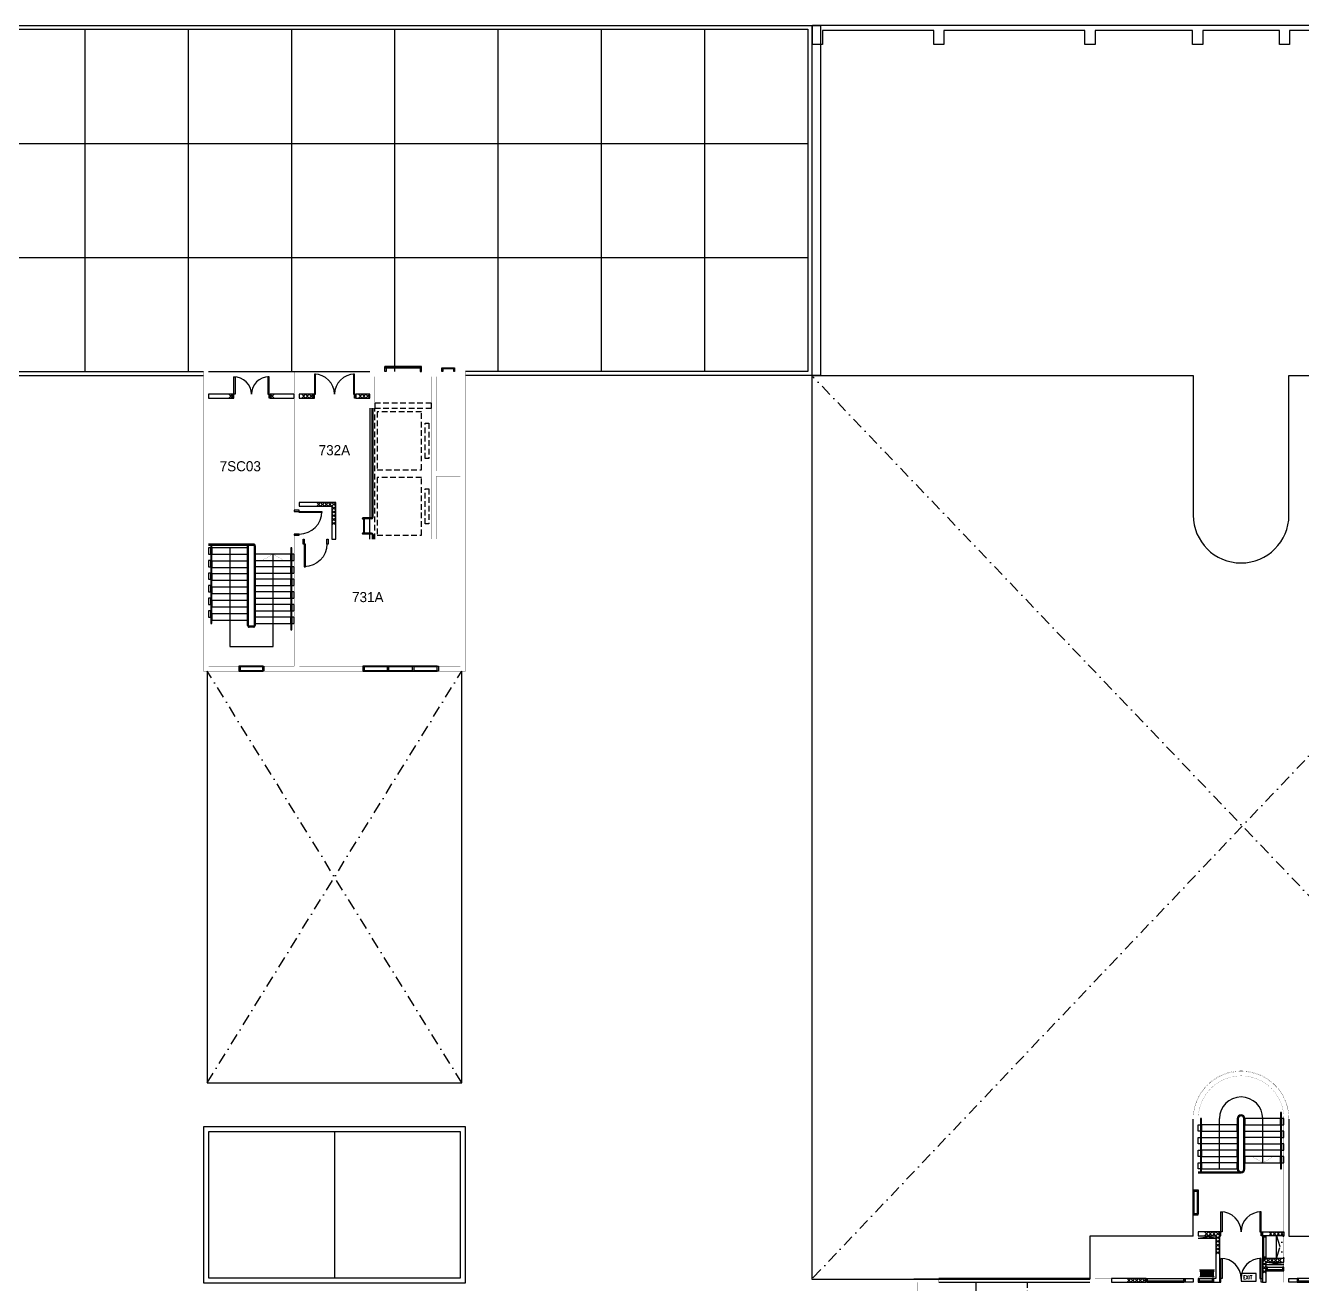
# Model space of a CAD drawing. Header units: millimetres. Extents: x -68474 to 336725, y -113450 to 40976.
# Drawn here: x 23731 to 74438, y -18287 to 31725 of the extents above; entities that cross this region are included whole.
import ezdxf

# ---------------------------------------------------------------- set-up
doc = ezdxf.new("R2010")
doc.units = ezdxf.units.MM
doc.header["$LTSCALE"] = 900
for name, pattern in [('s3152a$0$DASHDOT', [1, 0.5, -0.25, 0, -0.25]), ('s3152a$0$HIDDEN', [0.375, 0.25, -0.125]), ('s4152a$0$DASHDOT', [1, 0.5, -0.25, 0, -0.25]), ('s4152a$0$HIDDEN', [0.375, 0.25, -0.125])]:
    doc.linetypes.add(name, pattern=pattern)
for name, color, linetype in [('s3152a$0$11', 14, 'Continuous'), ('s3152a$0$22', 2, 'Continuous'), ('s3152a$0$23', 7, 'Continuous'), ('s3152a$0$25', 7, 'Continuous'), ('s3152a$0$30', 7, 'Continuous'), ('s3152a$0$42', 7, 'Continuous'), ('s3152a$0$7', 7, 'Continuous'), ('s3152a$0$ROOM-NO', 4, 'Continuous'), ('s4152a$0$11', 7, 'Continuous'), ('s4152a$0$20', 7, 'Continuous'), ('s4152a$0$22', 7, 'Continuous'), ('s4152a$0$23', 7, 'Continuous'), ('s4152a$0$25', 7, 'Continuous'), ('s4152a$0$30', 7, 'Continuous'), ('s4152a$0$56', 7, 'Continuous'), ('s4152a$0$7', 7, 'Continuous')]:
    doc.layers.add(name, color=color, linetype=linetype)
doc.styles.add('s3152a$0$STANDARD', font='txt')
doc.styles.add('s4152a$0$STANDARD', font='SIMPLEX')

# ---------------------------------------------------------------- blocks, each defined once
blk = doc.blocks.new('s3152a$0$D1500B')
at = {"layer": 's3152a$0$30', "color": 4, "linetype": 'Continuous'}
for points in [[(0, 0), (0.05, 0), (0.05, 0.85), (0.1, 0.85), (0.1, 0.15), (0, 0.15), (0, 0)], [(1.5, 0), (1.45, 0), (1.45, 0.85), (1.4, 0.85), (1.4, 0.15), (1.5, 0.15), (1.5, 0)]]:
    blk.add_lwpolyline(points, dxfattribs=at)
for centre, start, end in [((0.05, 0.15), 0, 90), ((1.450002, 0.15), 90, 180)]:
    blk.add_arc(centre, 0.700001, start, end, dxfattribs=at)
blk = doc.blocks.new('s3152a$0$D1000A')
at = {"layer": 's3152a$0$30', "color": 14, "linetype": 'Continuous'}
blk.add_lwpolyline([(0.05, 0.2), (0.05, 1.1), (0.1, 1.1), (0.1, 0.2), (0, 0.2), (0, 0), (0.05, 0), (0.05, 0.2)], dxfattribs=at)
blk.add_lwpolyline([(0.95, 0), (1, 0), (1, 0.2), (0.95, 0.2)], close=True, dxfattribs=at)
blk.add_arc((0.05, 0.2), 0.9, 0, 90, dxfattribs=at)
blk = doc.blocks.new('s3152a$0$CATLAD')
at = {"layer": 's3152a$0$25', "color": 10, "linetype": 'Continuous'}
blk.add_lwpolyline([(-0.15, -0.032), (-0.15, 0.468), (0, 0.468), (0, 0.436), (-0.118, 0.436), (-0.118, 0), (0, 0), (0, -0.032), (-0.15, -0.032)], dxfattribs=at)
blk = doc.blocks.new('s3152a$0$H450')
at = {"layer": 's3152a$0$22', "color": 1, "linetype": 'Continuous'}
for points in [[(0, 0.15), (0.15, 0), (0.3, 0.15), (0.45, 0)], [(0, 0), (0.15, 0.15), (0.3, 0), (0.45, 0.15)]]:
    blk.add_lwpolyline(points, dxfattribs=at)
blk = doc.blocks.new('s3152a$0$CHAT15')
at = {"layer": 's3152a$0$22', "color": 14, "linetype": 'Continuous'}
for points in [[(0, 0), (0.15, 0.15), (0.3, 0), (0.45, 0.15), (0.6, 0), (0.75, 0.15)], [(0, 0.15), (0.15, 0), (0.3, 0.15), (0.45, 0), (0.6, 0.15), (0.75, 0)]]:
    blk.add_lwpolyline(points, dxfattribs=at)
blk = doc.blocks.new('s3152a$0$HAT15')
at = {"layer": 's3152a$0$22', "color": 14, "linetype": 'Continuous'}
for p, q in [((0, 0), (0.15, 0.15)), ((0, 0.15), (0.15, 0))]:
    blk.add_line(p, q, dxfattribs=at)
blk = doc.blocks.new('s3152a')
at = {"layer": 's3152a$0$11', "color": 14, "linetype": 'Continuous'}
for p, q in [((70100, -16375), (70100, -11725)), ((73900, -11725), (73900, -16375)), ((70100, -16375), (66000, -16375)), ((66000, -16375), (66000, -18075)), ((73900, -16375), (78000, -16375))]:
    blk.add_line(p, q, dxfattribs=at)
at = {"layer": 's3152a$0$11', "color": 3, "linetype": 'Continuous', "const_width": 5}
for points in [[(30800, 17975), (31000, 17975), (31000, 6275), (32200, 6275), (32200, 6075), (30800, 6075)], [(34600, 12475), (34400, 12475), (34400, 17975), (34600, 17975)], [(37600, 17775), (39850, 17775), (39850, 11325), (35750, 11325), (35750, 11125), (41000, 11125), (41000, 6275), (40125, 6275), (40125, 6075), (41200, 6075), (41200, 17975), (37400, 17975), (37400, 16525), (37600, 16525)], [(41000, 17775), (40050, 17775), (40050, 14025), (41000, 14025)], [(41000, 13825), (40050, 13825), (40050, 11325), (41000, 11325)], [(34400, 11475), (34600, 11475), (34600, 11325), (34750, 11325), (34750, 11125), (34600, 11125), (34600, 6275), (37125, 6275), (37125, 6075), (33200, 6075), (33200, 6275), (34400, 6275)]]:
    blk.add_lwpolyline(points, close=True, dxfattribs=at)
at = {"layer": 's3152a$0$11', "color": 1, "linetype": 'Continuous'}
for points in [[(31950, 17075), (31000, 17075), (31000, 16925), (31950, 16925)], [(34400, 17075), (33450, 17075), (33450, 16925), (34400, 16925)], [(34600, 16925), (35150, 16925), (35150, 17075), (34600, 17075)], [(36850, 16925), (37400, 16925), (37400, 17075), (36850, 17075)], [(34600, 12775), (34600, 12625), (35900, 12625), (35900, 11325), (36050, 11325), (36050, 12775)]]:
    blk.add_lwpolyline(points, close=True, dxfattribs=at)
at = {"layer": 's3152a$0$11', "color": 14, "linetype": 'Continuous', "const_width": 5}
blk.add_lwpolyline([(70100, -11725, -1), (73900, -11725, -1)], format="xyb", dxfattribs=at)
at = {"layer": 's3152a$0$23', "color": 2, "linetype": 'Continuous'}
blk.add_line((107248, 31725), (54975, 31725), dxfattribs=at)
at = {"layer": 's3152a$0$23', "color": 14, "linetype": 'Continuous'}
for p, q in [((22000, 17975), (30800, 17975)), ((22000, 17825), (30800, 17825))]:
    blk.add_line(p, q, dxfattribs=at)
at = {"layer": 's3152a$0$23', "color": 14, "linetype": 's3152a$0$DASHDOT'}
for p, q in [((55000, -18025), (89050, 17825)), ((89250, -18075), (55000, 17775)), ((30950, -10275), (41050, 6075)), ((41050, -10275), (30950, 6075))]:
    blk.add_line(p, q, dxfattribs=at)
at = {"layer": 's3152a$0$23', "color": 14, "linetype": 'Continuous'}
for points in [[(22000, 31725), (54950, 31725), (54950, 17825), (41200, 17825)], [(22000, 31575), (54800, 31575), (54800, 17975), (41200, 17975)], [(54950, 17825), (54950, -18075), (66000, -18075)], [(55000, 17825), (70100, 17825), (70100, 12275)], [(73900, 12275), (73900, 17825), (89050, 17825)], [(30950, 6075), (30950, -10275), (41050, -10275), (41050, 6075)]]:
    blk.add_lwpolyline(points, dxfattribs=at)
at = {"layer": 's3152a$0$23', "color": 2, "linetype": 'Continuous'}
blk.add_lwpolyline([(77800, 31525), (73925, 31525), (73925, 30975), (73525, 30975), (73525, 31525), (70475, 31525), (70475, 30975), (70075, 30975), (70075, 31525), (66200, 31525), (66200, 30975), (65800, 30975), (65800, 31525), (60200, 31525), (60200, 30975), (59800, 30975), (59800, 31525), (55375, 31525), (55375, 30975), (54975, 30975), (54975, 31725), (55075, 31725)], dxfattribs=at)
at = {"layer": 's3152a$0$23', "color": 14, "linetype": 'Continuous'}
for points in [[(38050, 17975), (38000, 17975), (38000, 18175), (38050, 18175)], [(38000, 18125), (39450, 18125), (39450, 18175), (38000, 18175)], [(39400, 18145), (38050, 18145), (38050, 18155), (39400, 18155)], [(39400, 17975), (39450, 17975), (39450, 18175), (39400, 18175)], [(32200, 6075), (32250, 6075), (32250, 6275), (32200, 6275)], [(32250, 6075), (33150, 6075), (33150, 6275), (32250, 6275)], [(32250, 6100), (33150, 6100), (33150, 6250), (32250, 6250)], [(33200, 6075), (33150, 6075), (33150, 6275), (33200, 6275)], [(37125, 6075), (37175, 6075), (37175, 6275), (37125, 6275)], [(37175, 6075), (40075, 6075), (40075, 6275), (37175, 6275)], [(37175, 6100), (38100, 6100), (38100, 6250), (37175, 6250)], [(38100, 6275), (38150, 6275), (38150, 6075), (38100, 6075)], [(38150, 6100), (39100, 6100), (39100, 6250), (38150, 6250)], [(39100, 6275), (39150, 6275), (39150, 6075), (39100, 6075)], [(39150, 6100), (40075, 6100), (40075, 6250), (39150, 6250)], [(40125, 6075), (40075, 6075), (40075, 6275), (40125, 6275)], [(30800, -18225), (41200, -18225), (41200, -12025), (30800, -12025)], [(31000, -18025), (41000, -18025), (41000, -12225), (31000, -12225)]]:
    blk.add_lwpolyline(points, close=True, dxfattribs=at)
blk.add_arc((72000, 12275), 1900, 180, 0, dxfattribs=at)
at = {"layer": 's3152a$0$25', "color": 10, "linetype": 'Continuous'}
for p, q in [((31000, 17975), (37400, 17975)), ((37400, 16525), (37400, 12165)), ((37490, 12190), (37490, 16525)), ((37490, 12190), (37490, 16525)), ((37530, 12190), (37530, 16525)), ((37530, 12190), (37530, 16525)), ((37465, 12165), (37120, 12165)), ((37465, 12165), (37120, 12165)), ((37465, 12125), (37120, 12125)), ((37465, 12125), (37120, 12125)), ((37150, 12125), (37150, 11565)), ((37150, 12125), (37150, 11565)), ((37175, 12125), (37175, 11565)), ((37175, 12125), (37175, 11565)), ((37400, 11565), (37400, 12125)), ((37465, 11565), (37120, 11565)), ((37465, 11565), (37120, 11565)), ((37465, 11525), (37120, 11525)), ((37465, 11525), (37120, 11525)), ((37400, 11325), (37400, 11525)), ((37490, 11500), (37490, 11325)), ((37490, 11500), (37490, 11325)), ((37530, 11500), (37530, 11325)), ((37530, 11500), (37530, 11325)), ((32785, 11125), (31000, 11125)), ((31000, 11085), (32785, 11085)), ((32550, 7890), (32550, 11060)), ((32590, 7890), (32590, 11060)), ((32810, 11060), (32810, 7890)), ((32850, 11060), (32850, 7890)), ((32785, 7865), (32615, 7865)), ((32785, 7825), (32615, 7825))]:
    blk.add_line(p, q, dxfattribs=at)
at = {"layer": 's3152a$0$25', "color": 10, "linetype": 's3152a$0$HIDDEN'}
blk.add_line((37600, 11325), (37600, 16525), dxfattribs=at)
blk.add_lwpolyline([(37600, 16525), (39850, 16525), (39850, 16725), (37600, 16725)], close=True, dxfattribs=at)
at = {"layer": 's3152a$0$25', "color": 10, "linetype": 'Continuous'}
for points in [[(31000, 10725), (31090, 10725), (31090, 10975), (31000, 10975)], [(31130, 11085), (31090, 11085), (31090, 7975), (31130, 7975)], [(31130, 10725), (32550, 10725), (32550, 10975), (31130, 10975)], [(32850, 10475), (34270, 10475), (34270, 10725), (32850, 10725)], [(34270, 7725), (34310, 7725), (34310, 10975), (34270, 10975)], [(34310, 10475), (34400, 10475), (34400, 10725), (34310, 10725)], [(31000, 10225), (31090, 10225), (31090, 10475), (31000, 10475)], [(31130, 10195), (32550, 10195), (32550, 10445), (31130, 10445)], [(32850, 9975), (34270, 9975), (34270, 10225), (32850, 10225)], [(34310, 9975), (34400, 9975), (34400, 10225), (34310, 10225)], [(31000, 9725), (31090, 9725), (31090, 9975), (31000, 9975)], [(31130, 9695), (32550, 9695), (32550, 9945), (31130, 9945)], [(32850, 9475), (34270, 9475), (34270, 9725), (32850, 9725)], [(34310, 9475), (34400, 9475), (34400, 9725), (34310, 9725)], [(31000, 9225), (31090, 9225), (31090, 9475), (31000, 9475)], [(31130, 9165), (32550, 9165), (32550, 9415), (31130, 9415)], [(32850, 8975), (34270, 8975), (34270, 9225), (32850, 9225)], [(34310, 8975), (34400, 8975), (34400, 9225), (34310, 9225)], [(31000, 8725), (31090, 8725), (31090, 8975), (31000, 8975)], [(31130, 8635), (32550, 8635), (32550, 8885), (31130, 8885)], [(32850, 8475), (34270, 8475), (34270, 8725), (32850, 8725)], [(34310, 8475), (34400, 8475), (34400, 8725), (34310, 8725)], [(31000, 8225), (31090, 8225), (31090, 8475), (31000, 8475)], [(31130, 8105), (32550, 8105), (32550, 8355), (31130, 8355)], [(32850, 7975), (34270, 7975), (34270, 8225), (32850, 8225)], [(34310, 7975), (34400, 7975), (34400, 8225), (34310, 8225)]]:
    blk.add_lwpolyline(points, close=True, dxfattribs=at)
blk.add_lwpolyline([(31840, 10975), (31839, 7050), (33560, 7050), (33560, 10725)], dxfattribs=at)
at = {"layer": 's3152a$0$25', "color": 10, "linetype": 'Continuous', "const_width": 5}
blk.add_lwpolyline([(33993, 10475), (33560, 10725), (33127, 10475)], dxfattribs=at)
at = {"layer": 's3152a$0$25', "color": 10, "linetype": 'Continuous'}
for centre, radius, start, end in [((37465, 12190), 25, 270, 0), ((37465, 12190), 25, 270, 0), ((37465, 12190), 65, 270, 0), ((37120, 12145), 20, 90, 270), ((37120, 12145), 20, 90, 270), ((37120, 11545), 20, 90, 270), ((37120, 11545), 20, 90, 270), ((37465, 11500), 65, 0, 90), ((37465, 11500), 65, 0, 90), ((37465, 11500), 25, 0, 90), ((37465, 11500), 25, 0, 90), ((32615, 11060), 65, 157.3801, 179.9882), ((32615, 11060), 25, 90, 179.996), ((32615, 11060), 65, 90, 90.0064), ((32785, 11060), 65, 359.9921, 90), ((32785, 11060), 25, 359.9906, 90), ((32615, 7890), 65, 179.9411, 270), ((32615, 7890), 25, 179.9641, 270), ((32785, 7890), 25, 270, 359.9726), ((32785, 7890), 65, 270, 359.9608)]:
    blk.add_arc(centre, radius, start, end, dxfattribs=at)
at = {"layer": 's3152a$0$30', "color": 4, "linetype": 'Continuous'}
blk.add_line((36850, 16925), (36850, 17075), dxfattribs=at)
blk.add_line((36850, 16925), (36850, 17075), dxfattribs=at)
for points in [[(35200, 17075), (35250, 17075), (35250, 17875), (35200, 17875)], [(35200, 17075), (35250, 17075), (35250, 17875), (35200, 17875)], [(36750, 17075), (36800, 17075), (36800, 17875), (36750, 17875)], [(36750, 17075), (36800, 17075), (36800, 17875), (36750, 17875)], [(35200, 17075), (35150, 17075), (35150, 16925), (35200, 16925)], [(35200, 17075), (35150, 17075), (35150, 16925), (35200, 16925)], [(36800, 17075), (36850, 17075), (36850, 16925), (36800, 16925)], [(36800, 17075), (36850, 17075), (36850, 16925), (36800, 16925)]]:
    blk.add_lwpolyline(points, close=True, dxfattribs=at)
for centre, start, end in [((35200, 17075), 0, 90), ((35200, 17075), 0, 90), ((36800, 17075), 90, 180), ((36800, 17075), 90, 180)]:
    blk.add_arc(centre, 800, start, end, dxfattribs=at)
at = {"layer": 's3152a$0$42', "color": 10, "linetype": 's3152a$0$HIDDEN'}
for points in [[(37700, 14075), (39450, 14075), (39450, 16375), (37700, 16375)], [(39600, 15925), (39750, 15925), (39750, 14525), (39600, 14525)], [(39450, 13775), (37700, 13775), (37700, 11475), (39450, 11475)], [(39600, 13325), (39750, 13325), (39750, 11925), (39600, 11925)]]:
    blk.add_lwpolyline(points, close=True, dxfattribs=at)
at = {"layer": 's3152a$0$42', "color": 10, "linetype": 'Continuous'}
blk.add_arc((37465, 12190), 65, 270, 0, dxfattribs=at)
at = {"layer": 's3152a$0$7', "color": 11, "linetype": 'Continuous'}
for p, q in [((26100, 17975), (26100, 31575)), ((30200, 17975), (30200, 31575)), ((34300, 17975), (34300, 31575)), ((38400, 17975), (38400, 31575)), ((42500, 17975), (42500, 31575)), ((46600, 17975), (46600, 31575)), ((50700, 17975), (50700, 31575)), ((22000, 27042), (54800, 27042)), ((22000, 22508), (54800, 22508))]:
    blk.add_line(p, q, dxfattribs=at)
at = {"layer": 's3152a$0$7', "color": 4, "linetype": 'Continuous'}
blk.add_line((36000, -12225), (36000, -18025), dxfattribs=at)
at = {"layer": 's3152a$0$7', "color": 11, "linetype": 'Continuous'}
blk.add_lwpolyline([(54950, 31725), (55300, 31725), (55300, 17825), (54950, 17825)], dxfattribs=at)
at = {"xscale": 999.9979999999999, "zscale": 1000}
for name, p, yscale in [('s3152a$0$D1500B', (31950, 16925), 999.9979999999999), ('s3152a$0$HAT15', (33450, 16925), 999.9979999999999), ('s3152a$0$D1000A', (34750, 11325), -999.998)]:
    blk.add_blockref(name, p, dxfattribs=dict(at, yscale=yscale))
at = {"zscale": 1000}
for name, p, xscale, yscale, rotation in [('s3152a$0$CATLAD', (40300, 17975), 999.998, 999.998, 270), ('s3152a$0$HAT15', (31950, 17075), 999.9979999999999, 999.9979999999999, 180), ('s3152a$0$H450', (35150, 17075), 999.9979999999999, 999.9979999999999, 180), ('s3152a$0$H450', (37400, 17075), 999.9979999999999, 999.9979999999999, 180), ('s3152a$0$CHAT15', (36050, 12775), 999.9979999999999, 999.9979999999999, 180), ('s3152a$0$D1000A', (34400, 12475), 999.998, 999.998, 270), ('s3152a$0$CHAT15', (35900, 12625), 999.998, 999.998, 270)]:
    blk.add_blockref(name, p, dxfattribs=dict(at, xscale=xscale, yscale=yscale, rotation=rotation))
at = {"layer": 's3152a$0$ROOM-NO', "style": 's3152a$0$STANDARD'}
for s, p in [('732A', (35372, 14656)), ('7SC03', (31441, 14018)), ('731A', (36698, 8819))]:
    blk.add_text(s, height=400, dxfattribs=at).set_placement(p)
blk = doc.blocks.new('s4152a$0$EXIT')
at = {"layer": 's4152a$0$56', "color": 1, "linetype": 'Continuous'}
blk.add_lwpolyline([(0, 0), (0.6, 0), (0.6, 0.3), (0, 0.3)], close=True, dxfattribs=at)
at = {"layer": 's4152a$0$56', "color": 1, "linetype": 'Continuous', "style": 's4152a$0$STANDARD', "width": 0.8}
blk.add_text('EXIT', height=0.15, dxfattribs=at).set_placement((0.0816, 0.0747))
blk = doc.blocks.new('s4152a$0$HR')
at = {"layer": 's4152a$0$56', "color": 1, "linetype": 's4152a$0$HIDDEN'}
for p, q in [((-0.3, 0), (0.3, 0)), ((0.249, -0.0595), (-0.2491, -0.0671)), ((0.249, -0.0863), (-0.2491, -0.0939)), ((0.249, -0.1131), (-0.2491, -0.1207)), ((0.249, -0.1399), (-0.2491, -0.1475)), ((0.249, -0.1667), (-0.2491, -0.1743)), ((-0.2491, -0.201), (0.249, -0.1934)), ((0.249, -0.2202), (-0.2491, -0.2278)), ((0.249, -0.247), (-0.2491, -0.2546))]:
    blk.add_line(p, q, dxfattribs=at)
for points in [[(-0.275, -0.0575), (-0.275, -0.045), (0.275, -0.045), (0.275, -0.0575)], [(0.275, -0.2575), (0.275, -0.27), (-0.275, -0.27), (-0.275, -0.2575)], [(0.02, -0.0001), (0.02, -0.045), (-0.03, -0.045), (-0.03, -0.0001)]]:
    blk.add_lwpolyline(points, close=True, dxfattribs=at)
for centre, start, end in [((-0.2491, -0.08055), 89.999978, 269.999972), ((-0.2491, -0.107336), 89.999978, 269.999972), ((-0.2491, -0.134122), 89.999978, 269.999972), ((-0.2491, -0.160907), 89.999978, 269.999972), ((-0.2491, -0.187693), 89.999978, 269.999972), ((-0.2491, -0.214479), 89.999978, 269.999972), ((-0.2491, -0.241265), 89.999978, 269.999972), ((0.249, -0.07295), 270.000028, 90.000022), ((0.249, -0.099736), 270.000028, 90.000022), ((0.249, -0.126522), 270.000028, 90.000022), ((0.249, -0.153307), 270.000028, 90.000022), ((0.249, -0.180093), 270.000028, 90.000022), ((0.249, -0.206879), 270.000028, 90.000022), ((0.249, -0.233665), 270.000028, 90.000022)]:
    blk.add_arc(centre, 0.013393, start, end, dxfattribs=at)
blk = doc.blocks.new('s4152a$0$CHAT15')
at = {"layer": 's4152a$0$22', "color": 14, "linetype": 'Continuous'}
for points in [[(0, 0), (0.15, 0.15), (0.3, 0), (0.45, 0.15), (0.6, 0), (0.75, 0.15)], [(0, 0.15), (0.15, 0), (0.3, 0.15), (0.45, 0), (0.6, 0.15), (0.75, 0)]]:
    blk.add_lwpolyline(points, dxfattribs=at)
blk = doc.blocks.new('s4152a$0$H600')
at = {"layer": 's4152a$0$22', "color": 10, "linetype": 'Continuous'}
for points in [[(0, 0), (0.15, 0.15), (0.3, 0), (0.45, 0.15), (0.6, 0)], [(0, 0.15), (0.15, 0), (0.3, 0.15), (0.45, 0), (0.6, 0.15)]]:
    blk.add_lwpolyline(points, dxfattribs=at)
blk = doc.blocks.new('s4152a$0$D1700B')
at = {"layer": 's4152a$0$30', "color": 14, "linetype": 'Continuous'}
for points in [[(0, 0), (0.05, 0), (0.05, 0.95), (0.1, 0.95), (0.1, 0.15), (0, 0.15), (0, 0)], [(1.7, 0), (1.65, 0), (1.65, 0.95), (1.6, 0.95), (1.6, 0.15), (1.7, 0.15), (1.7, 0)]]:
    blk.add_lwpolyline(points, dxfattribs=at)
for centre, start, end in [((0.05, 0.15), 0, 90), ((1.650003, 0.15), 90, 180)]:
    blk.add_arc(centre, 0.800001, start, end, dxfattribs=at)
blk = doc.blocks.new('s4152a')
at = {"layer": 's4152a$0$11', "color": 14, "linetype": 's4152a$0$DASHDOT'}
for p, q in [((70300.1004, -16449.9034), (71000.1004, -16349.9034)), ((71000.1004, -16449.9034), (70300.1004, -16349.9034))]:
    blk.add_line(p, q, dxfattribs=at)
at = {"layer": 's4152a$0$11', "color": 14, "linetype": 'Continuous'}
for p, q in [((70300.1004, -16449.9034), (71000.1004, -16449.9034)), ((73000.1004, -17499.9034), (73700.1004, -17499.9034))]:
    blk.add_line(p, q, dxfattribs=at)
at = {"layer": 's4152a$0$11', "color": 14, "linetype": 'Continuous', "const_width": 5}
for points in [[(70100.1004, -11699.9034, -1), (73900.1004, -11699.9034, -1)], [(70300.1004, -11699.9034, -1), (73700.1004, -11699.9034, -1)]]:
    blk.add_lwpolyline(points, format="xyb", dxfattribs=at)
for points in [[(70300.1004, -11699.9034), (70300.1004, -14524.8034), (70100.1004, -14524.8034), (70100.1004, -11699.9034)], [(73900.1004, -11699.9034), (73900.1004, -16350.0034), (78000.1004, -16350.0034), (78000.1004, -18199.9034), (77800.1004, -18199.9034), (77800.1004, -16550.0034), (73900.1004, -16550.0034), (73900.1004, -18199.9034), (73700.1004, -18199.9034), (73700.1004, -11699.9034)]]:
    blk.add_lwpolyline(points, dxfattribs=at)
blk.add_lwpolyline([(70100.1004, -16350.0034), (66000.1004, -16350.0034), (66000.1004, -18199.9034), (66650.1004, -18199.9034), (66650.1004, -18349.9034), (66850.1004, -18349.9034), (66850.1004, -18049.9034), (66200.1004, -18049.9034), (66200.1004, -16550.0034), (70100.1004, -16550.0034), (70100.1004, -18199.9034), (70300.1004, -18199.9034), (70300.1004, -15524.8034), (70100.1004, -15524.8034)], close=True, dxfattribs=at)
at = {"layer": 's4152a$0$11', "color": 14, "linetype": 'Continuous'}
for points in [[(71000.1004, -16349.9034), (71000.1004, -18049.9034), (70900.1004, -18049.9034), (70900.1004, -18199.9034), (71150.1004, -18199.9034), (71150.1004, -16199.9034), (70300.1004, -16199.9034), (70300.1004, -16349.9034)], [(73700.1004, -16349.9034), (72850.1004, -16349.9034), (72850.1004, -16199.9034), (73700.1004, -16199.9034)], [(72850.1004, -18199.9034), (73000.1004, -18199.9034), (73000.1004, -17399.9034), (73700.1004, -17399.9034), (73700.1004, -17249.9034), (72850.1004, -17249.9034)], [(66850.1004, -18199.9034), (68225.1004, -18199.9034), (68225.1004, -18049.9034), (66850.1004, -18049.9034)], [(69775.1004, -18049.9034), (70100.1004, -18049.9034), (70100.1004, -18199.9034), (69775.1004, -18199.9034)], [(73900.1004, -18049.9034), (74225.1004, -18049.9034), (74225.1004, -18199.9034), (73900.1004, -18199.9034)]]:
    blk.add_lwpolyline(points, close=True, dxfattribs=at)
at = {"layer": 's4152a$0$20', "color": 3, "linetype": 'Continuous', "const_width": 5}
blk.add_lwpolyline([(60000.1004, -18050.0034), (59000.0004, -18050.0034), (59000.0004, -20375.0034), (59150.0004, -20375.0034), (59150.0004, -18200.0034), (60000.1004, -18200.0034)], close=True, dxfattribs=at)
at = {"layer": 's4152a$0$23', "color": 14, "linetype": 'Continuous'}
for p, q in [((66000.1004, -18047.6034), (60000.1004, -18050.0034)), ((60000.1004, -18199.6034), (66000.1004, -18197.6034))]:
    blk.add_line(p, q, dxfattribs=at)
at = {"layer": 's4152a$0$23', "color": 14, "linetype": 's4152a$0$HIDDEN'}
blk.add_line((63500, -18198.4), (63500, -42750), dxfattribs=at)
at = {"layer": 's4152a$0$23', "color": 14, "linetype": 'Continuous'}
for points in [[(70100.1004, -14524.8034), (70300.1004, -14524.8034), (70300.1004, -14574.8034), (70100.1004, -14574.8034)], [(70100.1004, -14574.8034), (70300.1004, -14574.8034), (70300.1004, -15474.8034), (70100.1004, -15474.8034)], [(70125.1004, -15474.8034), (70275.1004, -15474.8034), (70275.1004, -14574.8034), (70125.1004, -14574.8034)], [(70100.1004, -15524.8034), (70300.1004, -15524.8034), (70300.1004, -15474.8034), (70100.1004, -15474.8034)]]:
    blk.add_lwpolyline(points, close=True, dxfattribs=at)
at = {"layer": 's4152a$0$25', "color": 10, "linetype": 'Continuous'}
for p, q in [((71140.0004, -13699.8034), (71139.6004, -11699.9034)), ((71850.1004, -11699.9034), (71850.1004, -13699.9034)), ((71890.1004, -11699.9034), (71890.1004, -13699.9034)), ((72110.1004, -13699.9034), (72110.1004, -11699.9034)), ((72150.1004, -13699.9034), (72150.1004, -11699.9034)), ((72860.4004, -13449.8034), (72860.2004, -11699.9034)), ((70300.1004, -13809.9034), (72000.1004, -13809.9034)), ((70300.1004, -13849.9034), (72000.1004, -13849.9034))]:
    blk.add_line(p, q, dxfattribs=at)
for points in [[(73570.1004, -13699.9034), (73610.1004, -13699.9034), (73610.1004, -11449.9034), (73570.1004, -11449.9034)], [(70390.1004, -12199.9034), (70300.1004, -12199.9034), (70300.1004, -11949.9034), (70390.1004, -11949.9034)], [(70430.1004, -12199.9034), (71850.1004, -12199.9034), (71850.1004, -11949.9034), (70430.1004, -11949.9034)], [(72150.1004, -11949.9034), (73570.1004, -11949.9034), (73570.1004, -11699.9034), (72150.1004, -11699.9034)], [(73610.1004, -11949.9034), (73700.1004, -11949.9034), (73700.1004, -11699.9034), (73610.1004, -11699.9034)], [(70390.1004, -12699.9034), (70300.1004, -12699.9034), (70300.1004, -12449.9034), (70390.1004, -12449.9034)], [(70430.1004, -12449.9034), (71850.1004, -12449.9034), (71850.1004, -12699.9034), (70430.1004, -12699.9034)], [(72150.1004, -12199.9034), (73570.1004, -12199.9034), (73570.1004, -12449.9034), (72150.1004, -12449.9034)], [(73610.1004, -12449.9034), (73700.1004, -12449.9034), (73700.1004, -12199.9034), (73610.1004, -12199.9034)], [(70390.1004, -13199.9034), (70300.1004, -13199.9034), (70300.1004, -12949.9034), (70390.1004, -12949.9034)], [(70430.1004, -13199.9034), (71850.1004, -13199.9034), (71850.1004, -12949.9034), (70430.1004, -12949.9034)], [(72150.1004, -12699.9034), (73570.1004, -12699.9034), (73570.1004, -12949.9034), (72150.1004, -12949.9034)], [(73610.1004, -12949.9034), (73700.1004, -12949.9034), (73700.1004, -12699.9034), (73610.1004, -12699.9034)], [(70390.1004, -13699.9034), (70300.1004, -13699.9034), (70300.1004, -13449.9034), (70390.1004, -13449.9034)], [(70430.1004, -13699.9034), (71850.1004, -13699.9034), (71850.1004, -13449.9034), (70430.1004, -13449.9034)], [(73570.1004, -13199.9034), (72150.1004, -13199.9034), (72150.1004, -13449.9034), (73570.1004, -13449.9034)], [(73610.1004, -13449.9034), (73700.1004, -13449.9034), (73700.1004, -13199.9034), (73610.1004, -13199.9034)]]:
    blk.add_lwpolyline(points, close=True, dxfattribs=at)
blk.add_lwpolyline([(70430.1004, -13809.9034), (70430.1004, -11699.9034), (70390.1004, -11699.9034), (70390.1004, -13809.9034)], dxfattribs=at)
at = {"layer": 's4152a$0$25', "color": 10, "linetype": 'Continuous', "const_width": 5}
blk.add_lwpolyline([(72427.2004, -13199.9034), (72860.4004, -13449.8034), (73293.2004, -13199.9034)], dxfattribs=at)
at = {"layer": 's4152a$0$25', "color": 10, "linetype": 'Continuous'}
for centre, radius, start, end in [((72000.1004, -11699.9034), 860.5, 0, 180), ((72000.1004, -11699.9034), 150, 0, 180), ((72000.1004, -11699.9034), 110, 0, 180), ((72000.1004, -13699.9034), 150, 180, 227.166569), ((72000.1004, -13699.9034), 110, 180, 0), ((72000.1004, -13699.9034), 150, 270, 359.999997)]:
    blk.add_arc(centre, radius, start, end, dxfattribs=at)
at = {"layer": 's4152a$0$30', "color": 14, "linetype": 'Continuous'}
for p, q in [((73000.1004, -17199.9034), (73000.1004, -16399.9034)), ((73400.1004, -17249.9034), (73400.1004, -16349.9034)), ((73050.1004, -17599.9034), (73650.1004, -17599.9034)), ((68275.1004, -18049.9034), (69725.1004, -18049.9034)), ((70350.1004, -18049.9034), (70850.1004, -18049.9034)), ((75725.1004, -18049.9034), (74275.1004, -18049.9034))]:
    blk.add_line(p, q, dxfattribs=at)
at = {"layer": 's4152a$0$30', "color": 14, "linetype": 's4152a$0$DASHDOT'}
for p, q in [((73400.1004, -17249.9034), (73700.1004, -16349.9034)), ((73400.1004, -16349.9034), (73700.1004, -17249.9034)), ((73700.1004, -17499.9034), (73000.1004, -17399.9034)), ((73000.1004, -17499.9034), (73700.1004, -17399.9034))]:
    blk.add_line(p, q, dxfattribs=at)
at = {"layer": 's4152a$0$30', "color": 14, "linetype": 'Continuous'}
for points in [[(71150.1004, -16349.9034), (71200.1004, -16349.9034), (71200.1004, -15399.9034), (71250.1004, -15399.9034), (71250.1004, -16199.9034), (71150.1004, -16199.9034), (71150.1004, -16349.9034)], [(71150.1004, -16349.9034), (71200.1004, -16349.9034), (71200.1004, -15399.9034), (71250.1004, -15399.9034), (71250.1004, -16199.9034), (71150.1004, -16199.9034), (71150.1004, -16349.9034)], [(72850.1004, -16349.9034), (72800.1004, -16349.9034), (72800.1004, -15399.9034), (72750.1004, -15399.9034), (72750.1004, -16199.9034), (72850.1004, -16199.9034), (72850.1004, -16349.9034)], [(72850.1004, -16349.9034), (72800.1004, -16349.9034), (72800.1004, -15399.9034), (72750.1004, -15399.9034), (72750.1004, -16199.9034), (72850.1004, -16199.9034), (72850.1004, -16349.9034)]]:
    blk.add_lwpolyline(points, dxfattribs=at)
for points in [[(72850.1004, -16399.9034), (73000.1004, -16399.9034), (73000.1004, -16349.9034), (72850.1004, -16349.9034)], [(72850.1004, -17199.9034), (72900.1004, -17199.9034), (72900.1004, -16399.9034), (72850.1004, -16399.9034)], [(72850.1004, -17249.9034), (73000.1004, -17249.9034), (73000.1004, -17199.9034), (72850.1004, -17199.9034)], [(73000.1004, -17749.9034), (73050.1004, -17749.9034), (73050.1004, -17599.9034), (73000.1004, -17599.9034)], [(73050.1004, -17749.9034), (73650.1004, -17749.9034), (73650.1004, -17699.9034), (73050.1004, -17699.9034)], [(73650.1004, -17749.9034), (73700.1004, -17749.9034), (73700.1004, -17599.9034), (73650.1004, -17599.9034)], [(68225.1004, -18049.9034), (68275.1004, -18049.9034), (68275.1004, -18199.9034), (68225.1004, -18199.9034)], [(68275.1004, -18199.9034), (69725.1004, -18199.9034), (69725.1004, -18149.9034), (68275.1004, -18149.9034)], [(69725.1004, -18049.9034), (69775.1004, -18049.9034), (69775.1004, -18199.9034), (69725.1004, -18199.9034)], [(70300.1004, -18199.9034), (70350.1004, -18199.9034), (70350.1004, -18049.9034), (70300.1004, -18049.9034)], [(70350.1004, -18199.9034), (70850.1004, -18199.9034), (70850.1004, -18149.9034), (70350.1004, -18149.9034)], [(70850.1004, -18199.9034), (70900.1004, -18199.9034), (70900.1004, -18049.9034), (70850.1004, -18049.9034)], [(74275.1004, -18049.9034), (74225.1004, -18049.9034), (74225.1004, -18199.9034), (74275.1004, -18199.9034)], [(74275.1004, -18199.9034), (75725.1004, -18199.9034), (75725.1004, -18149.9034), (74275.1004, -18149.9034)]]:
    blk.add_lwpolyline(points, close=True, dxfattribs=at)
at = {"layer": 's4152a$0$7', "color": 14, "linetype": 'Continuous'}
blk.add_line((61462.5, -18199.1), (61462.5, -42750), dxfattribs=at)
at = {"zscale": 1000}
for name, p, xscale, yscale in [('s4152a$0$D1700B', (71150.1004, -16349.9034), 999.994, 999.994), ('s4152a$0$HR', (70648.8327, -17710.4941), 999.998, 999.998), ('s4152a$0$D1700B', (71150.1004, -18199.9034), 999.994, 999.994), ('s4152a$0$H600', (73000.1004, -17399.9034), 999.9979999999999, 999.9979999999999), ('s4152a$0$EXIT', (72000.1004, -18149.9034), 999.9979999999999, 999.9979999999999)]:
    blk.add_blockref(name, p, dxfattribs=dict(at, xscale=xscale, yscale=yscale))
at = {"xscale": 999.9979999999999, "yscale": 999.9979999999999, "zscale": 1000}
for name, p, rotation in [('s4152a$0$H600', (71150.1004, -16199.9034), 180), ('s4152a$0$H600', (73700.1004, -16199.9034), 180), ('s4152a$0$CHAT15', (71000.1004, -16349.9034), 270), ('s4152a$0$H600', (72850.1004, -17249.9034), 270), ('s4152a$0$CHAT15', (68225.1004, -18049.9034), 180)]:
    blk.add_blockref(name, p, dxfattribs=dict(at, rotation=rotation))

msp = doc.modelspace()

# ---------------------------------------------------------------- block references
for name in ['s3152a', 's4152a']:
    msp.add_blockref(name, (0, 0))

doc.saveas('drawing.dxf')
